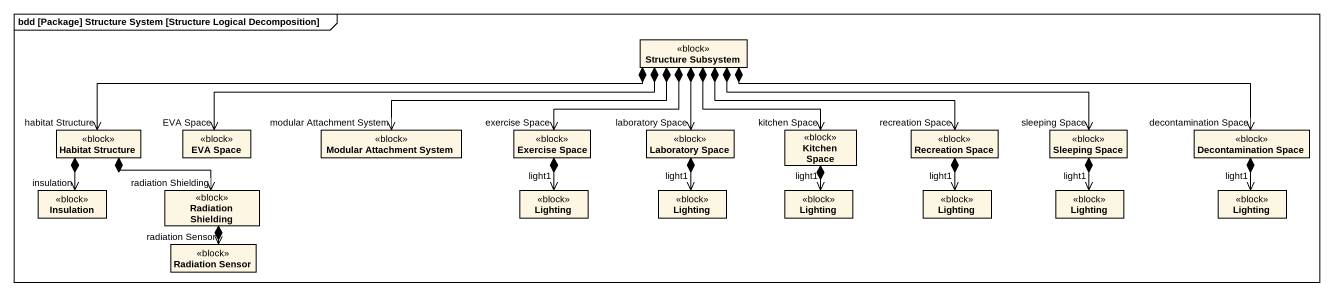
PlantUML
@startuml
mainframe bdd [Package] Structure System [Structure Logical Decomposition]
hide circle
hide empty members
class "Structure Subsystem" as Structure_Subsystem <<block>>
class "Habitat Structure" as Habitat_Structure <<block>>
class "EVA Space" as EVA_Space <<block>>
class "Modular Attachment System" as Modular_Attachment_System <<block>>
class "Exercise Space" as Exercise_Space <<block>>
class "Laboratory Space" as Laboratory_Space <<block>>
class "Kitchen Space" as Kitchen_Space <<block>>
class "Recreation Space" as Recreation_Space <<block>>
class "Sleeping Space" as Sleeping_Space <<block>>
class "Decontamination Space" as Decontamination_Space <<block>>
class Insulation <<block>>
class "Radiation Shielding" as Radiation_Shielding <<block>>
class Lighting <<block>>
class "Lighting" as Lighting_2 <<block>>
class "Lighting" as Lighting_3 <<block>>
class "Lighting" as Lighting_4 <<block>>
class "Lighting" as Lighting_5 <<block>>
class "Lighting" as Lighting_6 <<block>>
class "Radiation Sensor" as Radiation_Sensor <<block>>
Structure_Subsystem *-left-> "habitat Structure" Habitat_Structure
Structure_Subsystem *-left-> "EVA Space" EVA_Space
Structure_Subsystem *-left-> "modular Attachment System" Modular_Attachment_System
Structure_Subsystem *--> "exercise Space" Exercise_Space
Structure_Subsystem *--> "laboratory Space" Laboratory_Space
Structure_Subsystem *--> "kitchen Space" Kitchen_Space
Structure_Subsystem *-right-> "recreation Space" Recreation_Space
Structure_Subsystem *-right-> "sleeping Space" Sleeping_Space
Structure_Subsystem *-right-> "decontamination Space" Decontamination_Space
Habitat_Structure *--> "insulation" Insulation
Habitat_Structure *-right-> "radiation Shielding" Radiation_Shielding
Exercise_Space *--> "light1" Lighting
Laboratory_Space *--> "light1" Lighting_2
Kitchen_Space *--> "light1" Lighting_3
Recreation_Space *--> "light1" Lighting_4
Sleeping_Space *--> "light1" Lighting_5
Decontamination_Space *--> "light1" Lighting_6
Radiation_Shielding *--> "radiation Sensor" Radiation_Sensor
@enduml
